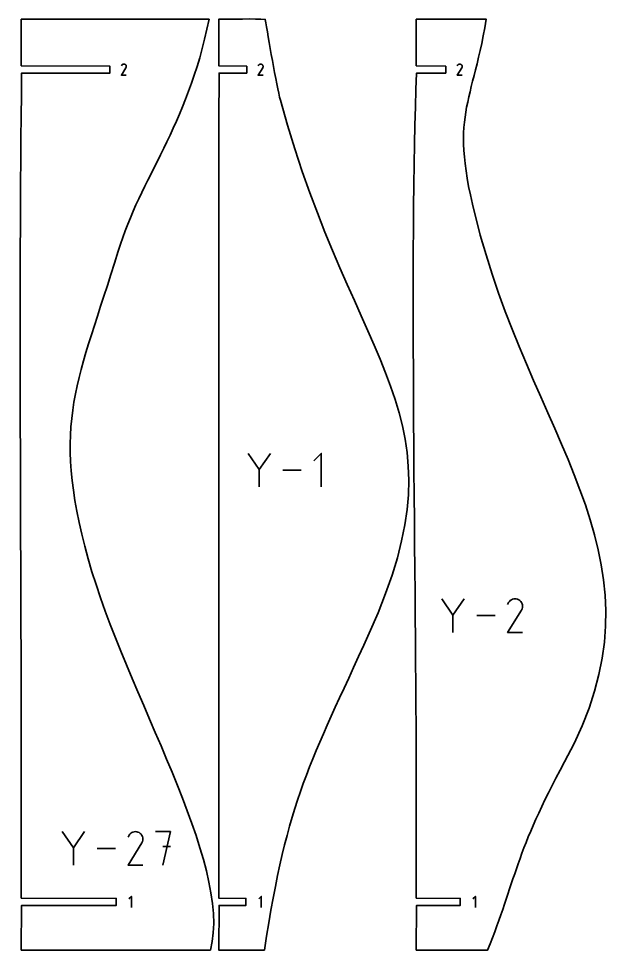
# Model space of a CAD drawing. Header units: centimetres. Extents: x -100 to 52, y -49 to 45.
# Drawn here: x 1.18 to 26.24, y -49.25 to -9.18 of the extents above; entities that cross this region are included whole.
import ezdxf

# ---------------------------------------------------------------- set-up
doc = ezdxf.new("R2010")
doc.units = ezdxf.units.CM
doc.header["$MEASUREMENT"] = 0
doc.layers.add('layer 1', color=7, linetype='Continuous')

msp = doc.modelspace()

# ---------------------------------------------------------------- linework, layer by layer
at = {"layer": 'layer 1', "color": 250, "lineweight": 35}
for points, knots in [([(1.29419, -42.02809), (1.29419, -42.02809), (1.29419, -46.9984), (1.29419, -46.9984), (1.29419, -46.9984), (1.29419, -46.9984), (5.37867, -47.0134), (5.37867, -47.0134), (5.37867, -47.0134), (5.37867, -47.0134), (5.37867, -47.3134), (5.37867, -47.3134), (5.37867, -47.3134), (5.37867, -47.3134), (1.30919, -47.3134), (1.30919, -47.3134), (1.30919, -47.3134), (1.30919, -47.3134), (1.2942, -49.23677), (1.2942, -49.23677), (1.2942, -49.23677), (1.2942, -49.23677), (9.43163, -49.23676), (9.43163, -49.23676), (9.43163, -49.23676), (10.42307, -45.44774), (5.78918, -38.24442), (4.17527, -32.41284), (4.17527, -32.41284), (2.53002, -26.46802), (3.75492, -24.7896), (5.46347, -19.17916), (5.46347, -19.17916), (6.44448, -15.95778), (8.40408, -13.94264), (9.37324, -9.20755), (9.37324, -9.20755), (9.37324, -9.20755), (1.29418, -9.20757), (1.29418, -9.20757), (1.29418, -9.20757), (1.29418, -9.20757), (1.29418, -11.21323), (1.29418, -11.21323), (1.29418, -11.21323), (1.29418, -11.21323), (5.10581, -11.22823), (5.10581, -11.22823), (5.10581, -11.22823), (5.10581, -11.22823), (5.10581, -11.52823), (5.10581, -11.52823), (5.10581, -11.52823), (5.10581, -11.52823), (1.30918, -11.52823), (1.30918, -11.52823), (1.30918, -11.52823), (1.18118, -21.46271), (1.29419, -32.02672), (1.29419, -42.02809)], [0, 0, 0, 0, 0.0625, 0.0625, 0.0625, 0.0625, 0.125, 0.125, 0.125, 0.125, 0.1875, 0.1875, 0.1875, 0.1875, 0.25, 0.25, 0.25, 0.25, 0.3125, 0.3125, 0.3125, 0.3125, 0.375, 0.375, 0.375, 0.375, 0.4375, 0.4375, 0.4375, 0.4375, 0.5, 0.5, 0.5, 0.5, 0.5625, 0.5625, 0.5625, 0.5625, 0.625, 0.625, 0.625, 0.625, 0.6875, 0.6875, 0.6875, 0.6875, 0.75, 0.75, 0.75, 0.75, 0.8125, 0.8125, 0.8125, 0.8125, 0.875, 0.875, 0.875, 0.875, 1, 1, 1, 1]), ([(9.78606, -24.95425), (9.78606, -24.95425), (9.78605, -46.99841), (9.78605, -46.99841), (9.78605, -46.99841), (9.78605, -46.99841), (10.95837, -47.01341), (10.95837, -47.01341), (10.95837, -47.01341), (10.95837, -47.01341), (10.95837, -47.31341), (10.95837, -47.31341), (10.95837, -47.31341), (10.95837, -47.31341), (9.80105, -47.31341), (9.80105, -47.31341), (9.80105, -47.31341), (9.80105, -47.31341), (9.78604, -49.23676), (9.78604, -49.23676), (9.78604, -49.23676), (9.78604, -49.23676), (11.75212, -49.23677), (11.75212, -49.23677), (11.75212, -49.23677), (12.74317, -42.68409), (13.71859, -41.20832), (16.25631, -35.61198), (16.25631, -35.61198), (20.59612, -26.04155), (15.64216, -24.49599), (12.43936, -12.68831), (12.43936, -12.68831), (12.27302, -12.07507), (11.90552, -9.92001), (11.78913, -9.21847), (11.78913, -9.21847), (11.37803, -9.18449), (10.24381, -9.20759), (9.78888, -9.20759), (9.78888, -9.20759), (9.78888, -9.20759), (9.78605, -11.21325), (9.78605, -11.21325), (9.78605, -11.21325), (9.78605, -11.21325), (10.9881, -11.22825), (10.9881, -11.22825), (10.9881, -11.22825), (10.9881, -11.22825), (10.9881, -11.52825), (10.9881, -11.52825), (10.9881, -11.52825), (10.9881, -11.52825), (9.80105, -11.52825), (9.80105, -11.52825), (9.80105, -11.52825), (9.78732, -16.00633), (9.78606, -20.47618), (9.78606, -24.95425)], [0, 0, 0, 0, 0.0625, 0.0625, 0.0625, 0.0625, 0.125, 0.125, 0.125, 0.125, 0.1875, 0.1875, 0.1875, 0.1875, 0.25, 0.25, 0.25, 0.25, 0.3125, 0.3125, 0.3125, 0.3125, 0.375, 0.375, 0.375, 0.375, 0.4375, 0.4375, 0.4375, 0.4375, 0.5, 0.5, 0.5, 0.5, 0.5625, 0.5625, 0.5625, 0.5625, 0.625, 0.625, 0.625, 0.625, 0.6875, 0.6875, 0.6875, 0.6875, 0.75, 0.75, 0.75, 0.75, 0.8125, 0.8125, 0.8125, 0.8125, 0.875, 0.875, 0.875, 0.875, 1, 1, 1, 1]), ([(18.27798, -49.23446), (19.28562, -49.24588), (20.33888, -49.23676), (21.35137, -49.23676), (21.35137, -49.23676), (22.54515, -46.28195), (22.55716, -44.97662), (24.65814, -41.14538), (24.65814, -41.14538), (29.33804, -32.61136), (23.56883, -27.75195), (21.03352, -18.48963), (21.03352, -18.48963), (19.61016, -13.28965), (20.62129, -13.25642), (21.29018, -9.20754), (21.29018, -9.20754), (21.29018, -9.20754), (18.27791, -9.20762), (18.27791, -9.20762), (18.27791, -9.20762), (18.27791, -9.20762), (18.27793, -11.21323), (18.27793, -11.21323), (18.27793, -11.21323), (18.27793, -11.21323), (19.54831, -11.22823), (19.54831, -11.22823), (19.54831, -11.22823), (19.54831, -11.22823), (19.54831, -11.52823), (19.54831, -11.52823), (19.54831, -11.52823), (19.54831, -11.52823), (18.29293, -11.52823), (18.29293, -11.52823), (18.29293, -11.52823), (17.97872, -18.75034), (18.27796, -33.97427), (18.27797, -42.02593), (18.27797, -42.02593), (18.27797, -42.02593), (18.27798, -46.9984), (18.27798, -46.9984), (18.27798, -46.9984), (18.27798, -46.9984), (20.17247, -47.0134), (20.17247, -47.0134), (20.17247, -47.0134), (20.17247, -47.0134), (20.17247, -47.3134), (20.17247, -47.3134), (20.17247, -47.3134), (20.17247, -47.3134), (18.29298, -47.3134), (18.29298, -47.3134), (18.29298, -47.3134), (18.29298, -47.3134), (18.27798, -49.23446), (18.27798, -49.23446)], [0, 0, 0, 0, 0.0625, 0.0625, 0.0625, 0.0625, 0.125, 0.125, 0.125, 0.125, 0.1875, 0.1875, 0.1875, 0.1875, 0.25, 0.25, 0.25, 0.25, 0.3125, 0.3125, 0.3125, 0.3125, 0.375, 0.375, 0.375, 0.375, 0.4375, 0.4375, 0.4375, 0.4375, 0.5, 0.5, 0.5, 0.5, 0.5625, 0.5625, 0.5625, 0.5625, 0.625, 0.625, 0.625, 0.625, 0.6875, 0.6875, 0.6875, 0.6875, 0.75, 0.75, 0.75, 0.75, 0.8125, 0.8125, 0.8125, 0.8125, 0.875, 0.875, 0.875, 0.875, 1, 1, 1, 1]), ([(5.81234, -11.61824), (5.81234, -11.61824), (5.59916, -11.61824), (5.59916, -11.61824), (5.59916, -11.61824), (5.59916, -11.61824), (5.79615, -11.30112), (5.79615, -11.30112), (5.79615, -11.30112), (5.79615, -11.30112), (5.79638, -11.30083), (5.79638, -11.30083), (5.79638, -11.30083), (5.79638, -11.30083), (5.79661, -11.30053), (5.79661, -11.30053), (5.79661, -11.30053), (5.79661, -11.30053), (5.79683, -11.30023), (5.79683, -11.30023), (5.79683, -11.30023), (5.79683, -11.30023), (5.79704, -11.29993), (5.79704, -11.29993), (5.79704, -11.29993), (5.79704, -11.29993), (5.79724, -11.29961), (5.79724, -11.29961), (5.79724, -11.29961), (5.79724, -11.29961), (5.79745, -11.29928), (5.79745, -11.29928), (5.79745, -11.29928), (5.79745, -11.29928), (5.79765, -11.29894), (5.79765, -11.29894), (5.79765, -11.29894), (5.79765, -11.29894), (5.79785, -11.29858), (5.79785, -11.29858), (5.79785, -11.29858), (5.79785, -11.29858), (5.79804, -11.2982), (5.79804, -11.2982), (5.79804, -11.2982), (5.79804, -11.2982), (5.80618, -11.28073), (5.80618, -11.28073), (5.80618, -11.28073), (5.80618, -11.28073), (5.81093, -11.26263), (5.81093, -11.26263), (5.81093, -11.26263), (5.81093, -11.26263), (5.81242, -11.2443), (5.81242, -11.2443), (5.81242, -11.2443), (5.81242, -11.2443), (5.81075, -11.22615), (5.81075, -11.22615), (5.81075, -11.22615), (5.81075, -11.22615), (5.80606, -11.20858), (5.80606, -11.20858), (5.80606, -11.20858), (5.80606, -11.20858), (5.79844, -11.19201), (5.79844, -11.19201), (5.79844, -11.19201), (5.79844, -11.19201), (5.78803, -11.17685), (5.78803, -11.17685), (5.78803, -11.17685), (5.78803, -11.17685), (5.77494, -11.16351), (5.77494, -11.16351), (5.77494, -11.16351), (5.77494, -11.16351), (5.75927, -11.15238), (5.75927, -11.15238), (5.75927, -11.15238), (5.75927, -11.15238), (5.74176, -11.14437), (5.74176, -11.14437), (5.74176, -11.14437), (5.74176, -11.14437), (5.72363, -11.13969), (5.72363, -11.13969), (5.72363, -11.13969), (5.72363, -11.13969), (5.70529, -11.13825), (5.70529, -11.13825), (5.70529, -11.13825), (5.70529, -11.13825), (5.68714, -11.13993), (5.68714, -11.13993), (5.68714, -11.13993), (5.68714, -11.13993), (5.66959, -11.14464), (5.66959, -11.14464), (5.66959, -11.14464), (5.66959, -11.14464), (5.65304, -11.15227), (5.65304, -11.15227), (5.65304, -11.15227), (5.65304, -11.15227), (5.6379, -11.16271), (5.6379, -11.16271), (5.6379, -11.16271), (5.6379, -11.16271), (5.62457, -11.17586), (5.62457, -11.17586), (5.62457, -11.17586), (5.62457, -11.17586), (5.61346, -11.19161), (5.61346, -11.19161), (5.61346, -11.19161), (5.61346, -11.19161), (5.59946, -11.21846), (5.59946, -11.21846)], [0, 0, 0, 0, 0.03225806, 0.03225806, 0.03225806, 0.03225806, 0.06451613, 0.06451613, 0.06451613, 0.06451613, 0.09677419, 0.09677419, 0.09677419, 0.09677419, 0.12903226, 0.12903226, 0.12903226, 0.12903226, 0.16129032, 0.16129032, 0.16129032, 0.16129032, 0.19354839, 0.19354839, 0.19354839, 0.19354839, 0.22580645, 0.22580645, 0.22580645, 0.22580645, 0.25806452, 0.25806452, 0.25806452, 0.25806452, 0.29032258, 0.29032258, 0.29032258, 0.29032258, 0.32258065, 0.32258065, 0.32258065, 0.32258065, 0.35483871, 0.35483871, 0.35483871, 0.35483871, 0.38709677, 0.38709677, 0.38709677, 0.38709677, 0.41935484, 0.41935484, 0.41935484, 0.41935484, 0.4516129, 0.4516129, 0.4516129, 0.4516129, 0.48387097, 0.48387097, 0.48387097, 0.48387097, 0.51612903, 0.51612903, 0.51612903, 0.51612903, 0.5483871, 0.5483871, 0.5483871, 0.5483871, 0.58064516, 0.58064516, 0.58064516, 0.58064516, 0.61290323, 0.61290323, 0.61290323, 0.61290323, 0.64516129, 0.64516129, 0.64516129, 0.64516129, 0.67741935, 0.67741935, 0.67741935, 0.67741935, 0.70967742, 0.70967742, 0.70967742, 0.70967742, 0.74193548, 0.74193548, 0.74193548, 0.74193548, 0.77419355, 0.77419355, 0.77419355, 0.77419355, 0.80645161, 0.80645161, 0.80645161, 0.80645161, 0.83870968, 0.83870968, 0.83870968, 0.83870968, 0.87096774, 0.87096774, 0.87096774, 0.87096774, 0.90322581, 0.90322581, 0.90322581, 0.90322581, 0.93548387, 0.93548387, 0.93548387, 0.93548387, 1, 1, 1, 1]), ([(11.69463, -11.61825), (11.69463, -11.61825), (11.48145, -11.61825), (11.48145, -11.61825), (11.48145, -11.61825), (11.48145, -11.61825), (11.67844, -11.30113), (11.67844, -11.30113), (11.67844, -11.30113), (11.67844, -11.30113), (11.67867, -11.30084), (11.67867, -11.30084), (11.67867, -11.30084), (11.67867, -11.30084), (11.6789, -11.30054), (11.6789, -11.30054), (11.6789, -11.30054), (11.6789, -11.30054), (11.67911, -11.30025), (11.67911, -11.30025), (11.67911, -11.30025), (11.67911, -11.30025), (11.67933, -11.29994), (11.67933, -11.29994), (11.67933, -11.29994), (11.67933, -11.29994), (11.67953, -11.29962), (11.67953, -11.29962), (11.67953, -11.29962), (11.67953, -11.29962), (11.67973, -11.29929), (11.67973, -11.29929), (11.67973, -11.29929), (11.67973, -11.29929), (11.67993, -11.29895), (11.67993, -11.29895), (11.67993, -11.29895), (11.67993, -11.29895), (11.68013, -11.29859), (11.68013, -11.29859), (11.68013, -11.29859), (11.68013, -11.29859), (11.68033, -11.29821), (11.68033, -11.29821), (11.68033, -11.29821), (11.68033, -11.29821), (11.68847, -11.28075), (11.68847, -11.28075), (11.68847, -11.28075), (11.68847, -11.28075), (11.69322, -11.26264), (11.69322, -11.26264), (11.69322, -11.26264), (11.69322, -11.26264), (11.6947, -11.24431), (11.6947, -11.24431), (11.6947, -11.24431), (11.6947, -11.24431), (11.69304, -11.22616), (11.69304, -11.22616), (11.69304, -11.22616), (11.69304, -11.22616), (11.68834, -11.20859), (11.68834, -11.20859), (11.68834, -11.20859), (11.68834, -11.20859), (11.68073, -11.19203), (11.68073, -11.19203), (11.68073, -11.19203), (11.68073, -11.19203), (11.67032, -11.17687), (11.67032, -11.17687), (11.67032, -11.17687), (11.67032, -11.17687), (11.65722, -11.16352), (11.65722, -11.16352), (11.65722, -11.16352), (11.65722, -11.16352), (11.64156, -11.1524), (11.64156, -11.1524), (11.64156, -11.1524), (11.64156, -11.1524), (11.62405, -11.14438), (11.62405, -11.14438), (11.62405, -11.14438), (11.62405, -11.14438), (11.60592, -11.1397), (11.60592, -11.1397), (11.60592, -11.1397), (11.60592, -11.1397), (11.58758, -11.13826), (11.58758, -11.13826), (11.58758, -11.13826), (11.58758, -11.13826), (11.56943, -11.13994), (11.56943, -11.13994), (11.56943, -11.13994), (11.56943, -11.13994), (11.55187, -11.14465), (11.55187, -11.14465), (11.55187, -11.14465), (11.55187, -11.14465), (11.53532, -11.15228), (11.53532, -11.15228), (11.53532, -11.15228), (11.53532, -11.15228), (11.52018, -11.16272), (11.52018, -11.16272), (11.52018, -11.16272), (11.52018, -11.16272), (11.50686, -11.17587), (11.50686, -11.17587), (11.50686, -11.17587), (11.50686, -11.17587), (11.49575, -11.19162), (11.49575, -11.19162), (11.49575, -11.19162), (11.49575, -11.19162), (11.48175, -11.21847), (11.48175, -11.21847)], [0, 0, 0, 0, 0.03225806, 0.03225806, 0.03225806, 0.03225806, 0.06451613, 0.06451613, 0.06451613, 0.06451613, 0.09677419, 0.09677419, 0.09677419, 0.09677419, 0.12903226, 0.12903226, 0.12903226, 0.12903226, 0.16129032, 0.16129032, 0.16129032, 0.16129032, 0.19354839, 0.19354839, 0.19354839, 0.19354839, 0.22580645, 0.22580645, 0.22580645, 0.22580645, 0.25806452, 0.25806452, 0.25806452, 0.25806452, 0.29032258, 0.29032258, 0.29032258, 0.29032258, 0.32258065, 0.32258065, 0.32258065, 0.32258065, 0.35483871, 0.35483871, 0.35483871, 0.35483871, 0.38709677, 0.38709677, 0.38709677, 0.38709677, 0.41935484, 0.41935484, 0.41935484, 0.41935484, 0.4516129, 0.4516129, 0.4516129, 0.4516129, 0.48387097, 0.48387097, 0.48387097, 0.48387097, 0.51612903, 0.51612903, 0.51612903, 0.51612903, 0.5483871, 0.5483871, 0.5483871, 0.5483871, 0.58064516, 0.58064516, 0.58064516, 0.58064516, 0.61290323, 0.61290323, 0.61290323, 0.61290323, 0.64516129, 0.64516129, 0.64516129, 0.64516129, 0.67741935, 0.67741935, 0.67741935, 0.67741935, 0.70967742, 0.70967742, 0.70967742, 0.70967742, 0.74193548, 0.74193548, 0.74193548, 0.74193548, 0.77419355, 0.77419355, 0.77419355, 0.77419355, 0.80645161, 0.80645161, 0.80645161, 0.80645161, 0.83870968, 0.83870968, 0.83870968, 0.83870968, 0.87096774, 0.87096774, 0.87096774, 0.87096774, 0.90322581, 0.90322581, 0.90322581, 0.90322581, 0.93548387, 0.93548387, 0.93548387, 0.93548387, 1, 1, 1, 1]), ([(20.25484, -11.61824), (20.25484, -11.61824), (20.04166, -11.61824), (20.04166, -11.61824), (20.04166, -11.61824), (20.04166, -11.61824), (20.23865, -11.30112), (20.23865, -11.30112), (20.23865, -11.30112), (20.23865, -11.30112), (20.23888, -11.30082), (20.23888, -11.30082), (20.23888, -11.30082), (20.23888, -11.30082), (20.23911, -11.30053), (20.23911, -11.30053), (20.23911, -11.30053), (20.23911, -11.30053), (20.23933, -11.30023), (20.23933, -11.30023), (20.23933, -11.30023), (20.23933, -11.30023), (20.23954, -11.29993), (20.23954, -11.29993), (20.23954, -11.29993), (20.23954, -11.29993), (20.23975, -11.29961), (20.23975, -11.29961), (20.23975, -11.29961), (20.23975, -11.29961), (20.23995, -11.29928), (20.23995, -11.29928), (20.23995, -11.29928), (20.23995, -11.29928), (20.24015, -11.29894), (20.24015, -11.29894), (20.24015, -11.29894), (20.24015, -11.29894), (20.24035, -11.29858), (20.24035, -11.29858), (20.24035, -11.29858), (20.24035, -11.29858), (20.24055, -11.2982), (20.24055, -11.2982), (20.24055, -11.2982), (20.24055, -11.2982), (20.24868, -11.28073), (20.24868, -11.28073), (20.24868, -11.28073), (20.24868, -11.28073), (20.25343, -11.26263), (20.25343, -11.26263), (20.25343, -11.26263), (20.25343, -11.26263), (20.25492, -11.2443), (20.25492, -11.2443), (20.25492, -11.2443), (20.25492, -11.2443), (20.25325, -11.22615), (20.25325, -11.22615), (20.25325, -11.22615), (20.25325, -11.22615), (20.24856, -11.20858), (20.24856, -11.20858), (20.24856, -11.20858), (20.24856, -11.20858), (20.24095, -11.19201), (20.24095, -11.19201), (20.24095, -11.19201), (20.24095, -11.19201), (20.23053, -11.17685), (20.23053, -11.17685), (20.23053, -11.17685), (20.23053, -11.17685), (20.21744, -11.16351), (20.21744, -11.16351), (20.21744, -11.16351), (20.21744, -11.16351), (20.20178, -11.15238), (20.20178, -11.15238), (20.20178, -11.15238), (20.20178, -11.15238), (20.18426, -11.14437), (20.18426, -11.14437), (20.18426, -11.14437), (20.18426, -11.14437), (20.16613, -11.13969), (20.16613, -11.13969), (20.16613, -11.13969), (20.16613, -11.13969), (20.14779, -11.13824), (20.14779, -11.13824), (20.14779, -11.13824), (20.14779, -11.13824), (20.12964, -11.13993), (20.12964, -11.13993), (20.12964, -11.13993), (20.12964, -11.13993), (20.11209, -11.14464), (20.11209, -11.14464), (20.11209, -11.14464), (20.11209, -11.14464), (20.09554, -11.15227), (20.09554, -11.15227), (20.09554, -11.15227), (20.09554, -11.15227), (20.0804, -11.16271), (20.0804, -11.16271), (20.0804, -11.16271), (20.0804, -11.16271), (20.06707, -11.17586), (20.06707, -11.17586), (20.06707, -11.17586), (20.06707, -11.17586), (20.05596, -11.19161), (20.05596, -11.19161), (20.05596, -11.19161), (20.05596, -11.19161), (20.04197, -11.21846), (20.04197, -11.21846)], [0, 0, 0, 0, 0.03225806, 0.03225806, 0.03225806, 0.03225806, 0.06451613, 0.06451613, 0.06451613, 0.06451613, 0.09677419, 0.09677419, 0.09677419, 0.09677419, 0.12903226, 0.12903226, 0.12903226, 0.12903226, 0.16129032, 0.16129032, 0.16129032, 0.16129032, 0.19354839, 0.19354839, 0.19354839, 0.19354839, 0.22580645, 0.22580645, 0.22580645, 0.22580645, 0.25806452, 0.25806452, 0.25806452, 0.25806452, 0.29032258, 0.29032258, 0.29032258, 0.29032258, 0.32258065, 0.32258065, 0.32258065, 0.32258065, 0.35483871, 0.35483871, 0.35483871, 0.35483871, 0.38709677, 0.38709677, 0.38709677, 0.38709677, 0.41935484, 0.41935484, 0.41935484, 0.41935484, 0.4516129, 0.4516129, 0.4516129, 0.4516129, 0.48387097, 0.48387097, 0.48387097, 0.48387097, 0.51612903, 0.51612903, 0.51612903, 0.51612903, 0.5483871, 0.5483871, 0.5483871, 0.5483871, 0.58064516, 0.58064516, 0.58064516, 0.58064516, 0.61290323, 0.61290323, 0.61290323, 0.61290323, 0.64516129, 0.64516129, 0.64516129, 0.64516129, 0.67741935, 0.67741935, 0.67741935, 0.67741935, 0.70967742, 0.70967742, 0.70967742, 0.70967742, 0.74193548, 0.74193548, 0.74193548, 0.74193548, 0.77419355, 0.77419355, 0.77419355, 0.77419355, 0.80645161, 0.80645161, 0.80645161, 0.80645161, 0.83870968, 0.83870968, 0.83870968, 0.83870968, 0.87096774, 0.87096774, 0.87096774, 0.87096774, 0.90322581, 0.90322581, 0.90322581, 0.90322581, 0.93548387, 0.93548387, 0.93548387, 0.93548387, 1, 1, 1, 1]), ([(12.00799, -27.87601), (12.00799, -27.87601), (11.52735, -28.57121), (11.52735, -28.57121), (11.52735, -28.57121), (11.52735, -28.57121), (11.04662, -27.87601), (11.04662, -27.87601)], [0, 0, 0, 0, 0.33333333, 0.33333333, 0.33333333, 0.33333333, 1, 1, 1, 1]), ([(14.1974, -29.31725), (14.1974, -29.31725), (14.1974, -27.87606), (14.1974, -27.87606), (14.1974, -27.87606), (14.1974, -27.87606), (13.877, -28.19654), (13.877, -28.19654)], [0, 0, 0, 0, 0.33333333, 0.33333333, 0.33333333, 0.33333333, 1, 1, 1, 1]), ([(20.33984, -34.13119), (20.33984, -34.13119), (19.8592, -34.82639), (19.8592, -34.82639), (19.8592, -34.82639), (19.8592, -34.82639), (19.37847, -34.13119), (19.37847, -34.13119)], [0, 0, 0, 0, 0.33333333, 0.33333333, 0.33333333, 0.33333333, 1, 1, 1, 1]), ([(22.84898, -35.57244), (22.84898, -35.57244), (22.20891, -35.57244), (22.20891, -35.57244), (22.20891, -35.57244), (22.20891, -35.57244), (22.80036, -34.62029), (22.80036, -34.62029), (22.80036, -34.62029), (22.80036, -34.62029), (22.80106, -34.61942), (22.80106, -34.61942), (22.80106, -34.61942), (22.80106, -34.61942), (22.80174, -34.61853), (22.80174, -34.61853), (22.80174, -34.61853), (22.80174, -34.61853), (22.8024, -34.61764), (22.8024, -34.61764), (22.8024, -34.61764), (22.8024, -34.61764), (22.80303, -34.61672), (22.80303, -34.61672), (22.80303, -34.61672), (22.80303, -34.61672), (22.80365, -34.61577), (22.80365, -34.61577), (22.80365, -34.61577), (22.80365, -34.61577), (22.80425, -34.61478), (22.80425, -34.61478), (22.80425, -34.61478), (22.80425, -34.61478), (22.80485, -34.61375), (22.80485, -34.61375), (22.80485, -34.61375), (22.80485, -34.61375), (22.80545, -34.61267), (22.80545, -34.61267), (22.80545, -34.61267), (22.80545, -34.61267), (22.80605, -34.61152), (22.80605, -34.61152), (22.80605, -34.61152), (22.80605, -34.61152), (22.83047, -34.55909), (22.83047, -34.55909), (22.83047, -34.55909), (22.83047, -34.55909), (22.84474, -34.50474), (22.84474, -34.50474), (22.84474, -34.50474), (22.84474, -34.50474), (22.8492, -34.4497), (22.8492, -34.4497), (22.8492, -34.4497), (22.8492, -34.4497), (22.8442, -34.39519), (22.8442, -34.39519), (22.8442, -34.39519), (22.8442, -34.39519), (22.83011, -34.34245), (22.83011, -34.34245), (22.83011, -34.34245), (22.83011, -34.34245), (22.80725, -34.29271), (22.80725, -34.29271), (22.80725, -34.29271), (22.80725, -34.29271), (22.77599, -34.24719), (22.77599, -34.24719), (22.77599, -34.24719), (22.77599, -34.24719), (22.73667, -34.20712), (22.73667, -34.20712), (22.73667, -34.20712), (22.73667, -34.20712), (22.68964, -34.17372), (22.68964, -34.17372), (22.68964, -34.17372), (22.68964, -34.17372), (22.63706, -34.14965), (22.63706, -34.14965), (22.63706, -34.14965), (22.63706, -34.14965), (22.58263, -34.1356), (22.58263, -34.1356), (22.58263, -34.1356), (22.58263, -34.1356), (22.52755, -34.13127), (22.52755, -34.13127), (22.52755, -34.13127), (22.52755, -34.13127), (22.47306, -34.13633), (22.47306, -34.13633), (22.47306, -34.13633), (22.47306, -34.13633), (22.42036, -34.15047), (22.42036, -34.15047), (22.42036, -34.15047), (22.42036, -34.15047), (22.37067, -34.17337), (22.37067, -34.17337), (22.37067, -34.17337), (22.37067, -34.17337), (22.32521, -34.20472), (22.32521, -34.20472), (22.32521, -34.20472), (22.32521, -34.20472), (22.28519, -34.2442), (22.28519, -34.2442), (22.28519, -34.2442), (22.28519, -34.2442), (22.25184, -34.29149), (22.25184, -34.29149), (22.25184, -34.29149), (22.25184, -34.29149), (22.20982, -34.37211), (22.20982, -34.37211)], [0, 0, 0, 0, 0.03225806, 0.03225806, 0.03225806, 0.03225806, 0.06451613, 0.06451613, 0.06451613, 0.06451613, 0.09677419, 0.09677419, 0.09677419, 0.09677419, 0.12903226, 0.12903226, 0.12903226, 0.12903226, 0.16129032, 0.16129032, 0.16129032, 0.16129032, 0.19354839, 0.19354839, 0.19354839, 0.19354839, 0.22580645, 0.22580645, 0.22580645, 0.22580645, 0.25806452, 0.25806452, 0.25806452, 0.25806452, 0.29032258, 0.29032258, 0.29032258, 0.29032258, 0.32258065, 0.32258065, 0.32258065, 0.32258065, 0.35483871, 0.35483871, 0.35483871, 0.35483871, 0.38709677, 0.38709677, 0.38709677, 0.38709677, 0.41935484, 0.41935484, 0.41935484, 0.41935484, 0.4516129, 0.4516129, 0.4516129, 0.4516129, 0.48387097, 0.48387097, 0.48387097, 0.48387097, 0.51612903, 0.51612903, 0.51612903, 0.51612903, 0.5483871, 0.5483871, 0.5483871, 0.5483871, 0.58064516, 0.58064516, 0.58064516, 0.58064516, 0.61290323, 0.61290323, 0.61290323, 0.61290323, 0.64516129, 0.64516129, 0.64516129, 0.64516129, 0.67741935, 0.67741935, 0.67741935, 0.67741935, 0.70967742, 0.70967742, 0.70967742, 0.70967742, 0.74193548, 0.74193548, 0.74193548, 0.74193548, 0.77419355, 0.77419355, 0.77419355, 0.77419355, 0.80645161, 0.80645161, 0.80645161, 0.80645161, 0.83870968, 0.83870968, 0.83870968, 0.83870968, 0.87096774, 0.87096774, 0.87096774, 0.87096774, 0.90322581, 0.90322581, 0.90322581, 0.90322581, 0.93548387, 0.93548387, 0.93548387, 0.93548387, 1, 1, 1, 1]), ([(4.01655, -44.1395), (4.01655, -44.1395), (3.53591, -44.8347), (3.53591, -44.8347), (3.53591, -44.8347), (3.53591, -44.8347), (3.05518, -44.1395), (3.05518, -44.1395)], [0, 0, 0, 0, 0.33333333, 0.33333333, 0.33333333, 0.33333333, 1, 1, 1, 1]), ([(6.52569, -45.58075), (6.52569, -45.58075), (5.88562, -45.58075), (5.88562, -45.58075), (5.88562, -45.58075), (5.88562, -45.58075), (6.47707, -44.6286), (6.47707, -44.6286), (6.47707, -44.6286), (6.47707, -44.6286), (6.47778, -44.62772), (6.47778, -44.62772), (6.47778, -44.62772), (6.47778, -44.62772), (6.47845, -44.62684), (6.47845, -44.62684), (6.47845, -44.62684), (6.47845, -44.62684), (6.47911, -44.62594), (6.47911, -44.62594), (6.47911, -44.62594), (6.47911, -44.62594), (6.47974, -44.62502), (6.47974, -44.62502), (6.47974, -44.62502), (6.47974, -44.62502), (6.48036, -44.62408), (6.48036, -44.62408), (6.48036, -44.62408), (6.48036, -44.62408), (6.48096, -44.62309), (6.48096, -44.62309), (6.48096, -44.62309), (6.48096, -44.62309), (6.48156, -44.62206), (6.48156, -44.62206), (6.48156, -44.62206), (6.48156, -44.62206), (6.48216, -44.62097), (6.48216, -44.62097), (6.48216, -44.62097), (6.48216, -44.62097), (6.48276, -44.61983), (6.48276, -44.61983), (6.48276, -44.61983), (6.48276, -44.61983), (6.50718, -44.5674), (6.50718, -44.5674), (6.50718, -44.5674), (6.50718, -44.5674), (6.52145, -44.51305), (6.52145, -44.51305), (6.52145, -44.51305), (6.52145, -44.51305), (6.52591, -44.458), (6.52591, -44.458), (6.52591, -44.458), (6.52591, -44.458), (6.52092, -44.4035), (6.52092, -44.4035), (6.52092, -44.4035), (6.52092, -44.4035), (6.50682, -44.35076), (6.50682, -44.35076), (6.50682, -44.35076), (6.50682, -44.35076), (6.48396, -44.30102), (6.48396, -44.30102), (6.48396, -44.30102), (6.48396, -44.30102), (6.4527, -44.2555), (6.4527, -44.2555), (6.4527, -44.2555), (6.4527, -44.2555), (6.41338, -44.21543), (6.41338, -44.21543), (6.41338, -44.21543), (6.41338, -44.21543), (6.36635, -44.18203), (6.36635, -44.18203), (6.36635, -44.18203), (6.36635, -44.18203), (6.31377, -44.15796), (6.31377, -44.15796), (6.31377, -44.15796), (6.31377, -44.15796), (6.25934, -44.14391), (6.25934, -44.14391), (6.25934, -44.14391), (6.25934, -44.14391), (6.20427, -44.13958), (6.20427, -44.13958), (6.20427, -44.13958), (6.20427, -44.13958), (6.14977, -44.14464), (6.14977, -44.14464), (6.14977, -44.14464), (6.14977, -44.14464), (6.09707, -44.15878), (6.09707, -44.15878), (6.09707, -44.15878), (6.09707, -44.15878), (6.04738, -44.18168), (6.04738, -44.18168), (6.04738, -44.18168), (6.04738, -44.18168), (6.00192, -44.21303), (6.00192, -44.21303), (6.00192, -44.21303), (6.00192, -44.21303), (5.9619, -44.2525), (5.9619, -44.2525), (5.9619, -44.2525), (5.9619, -44.2525), (5.92855, -44.2998), (5.92855, -44.2998), (5.92855, -44.2998), (5.92855, -44.2998), (5.88653, -44.38042), (5.88653, -44.38042)], [0, 0, 0, 0, 0.03225806, 0.03225806, 0.03225806, 0.03225806, 0.06451613, 0.06451613, 0.06451613, 0.06451613, 0.09677419, 0.09677419, 0.09677419, 0.09677419, 0.12903226, 0.12903226, 0.12903226, 0.12903226, 0.16129032, 0.16129032, 0.16129032, 0.16129032, 0.19354839, 0.19354839, 0.19354839, 0.19354839, 0.22580645, 0.22580645, 0.22580645, 0.22580645, 0.25806452, 0.25806452, 0.25806452, 0.25806452, 0.29032258, 0.29032258, 0.29032258, 0.29032258, 0.32258065, 0.32258065, 0.32258065, 0.32258065, 0.35483871, 0.35483871, 0.35483871, 0.35483871, 0.38709677, 0.38709677, 0.38709677, 0.38709677, 0.41935484, 0.41935484, 0.41935484, 0.41935484, 0.4516129, 0.4516129, 0.4516129, 0.4516129, 0.48387097, 0.48387097, 0.48387097, 0.48387097, 0.51612903, 0.51612903, 0.51612903, 0.51612903, 0.5483871, 0.5483871, 0.5483871, 0.5483871, 0.58064516, 0.58064516, 0.58064516, 0.58064516, 0.61290323, 0.61290323, 0.61290323, 0.61290323, 0.64516129, 0.64516129, 0.64516129, 0.64516129, 0.67741935, 0.67741935, 0.67741935, 0.67741935, 0.70967742, 0.70967742, 0.70967742, 0.70967742, 0.74193548, 0.74193548, 0.74193548, 0.74193548, 0.77419355, 0.77419355, 0.77419355, 0.77419355, 0.80645161, 0.80645161, 0.80645161, 0.80645161, 0.83870968, 0.83870968, 0.83870968, 0.83870968, 0.87096774, 0.87096774, 0.87096774, 0.87096774, 0.90322581, 0.90322581, 0.90322581, 0.90322581, 0.93548387, 0.93548387, 0.93548387, 0.93548387, 1, 1, 1, 1]), ([(7.38669, -45.58074), (7.38669, -45.58074), (7.70709, -44.13954), (7.70709, -44.13954), (7.70709, -44.13954), (7.70709, -44.13954), (7.06621, -44.13954), (7.06621, -44.13954)], [0, 0, 0, 0, 0.33333333, 0.33333333, 0.33333333, 0.33333333, 1, 1, 1, 1]), ([(6.03198, -47.4034), (6.03198, -47.4034), (6.03198, -46.9234), (6.03198, -46.9234), (6.03198, -46.9234), (6.03198, -46.9234), (5.92527, -47.03014), (5.92527, -47.03014)], [0, 0, 0, 0, 0.33333333, 0.33333333, 0.33333333, 0.33333333, 1, 1, 1, 1]), ([(11.61168, -47.40341), (11.61168, -47.40341), (11.61168, -46.92341), (11.61168, -46.92341), (11.61168, -46.92341), (11.61168, -46.92341), (11.50497, -47.03015), (11.50497, -47.03015)], [0, 0, 0, 0, 0.33333333, 0.33333333, 0.33333333, 0.33333333, 1, 1, 1, 1]), ([(20.82578, -47.4034), (20.82578, -47.4034), (20.82578, -46.9234), (20.82578, -46.9234), (20.82578, -46.9234), (20.82578, -46.9234), (20.71907, -47.03014), (20.71907, -47.03014)], [0, 0, 0, 0, 0.33333333, 0.33333333, 0.33333333, 0.33333333, 1, 1, 1, 1])]:
    msp.add_open_spline(points, degree=3, knots=knots, dxfattribs=at)
for points in [[(11.52735, -28.51527), (11.52735, -28.51527), (11.52735, -29.3173), (11.52735, -29.3173)], [(13.33664, -28.59665), (13.33664, -28.59665), (12.54862, -28.59665), (12.54862, -28.59665)], [(19.8592, -34.77044), (19.8592, -34.77044), (19.8592, -35.57248), (19.8592, -35.57248)], [(21.66849, -34.85183), (21.66849, -34.85183), (20.88047, -34.85183), (20.88047, -34.85183)], [(3.53591, -44.77875), (3.53591, -44.77875), (3.53591, -45.58078), (3.53591, -45.58078)], [(5.3452, -44.86014), (5.3452, -44.86014), (4.55718, -44.86014), (4.55718, -44.86014)], [(7.70709, -44.78133), (7.70709, -44.78133), (7.38669, -44.78133), (7.38669, -44.78133)]]:
    msp.add_open_spline(points, degree=3, dxfattribs=at)

doc.saveas('drawing.dxf')
